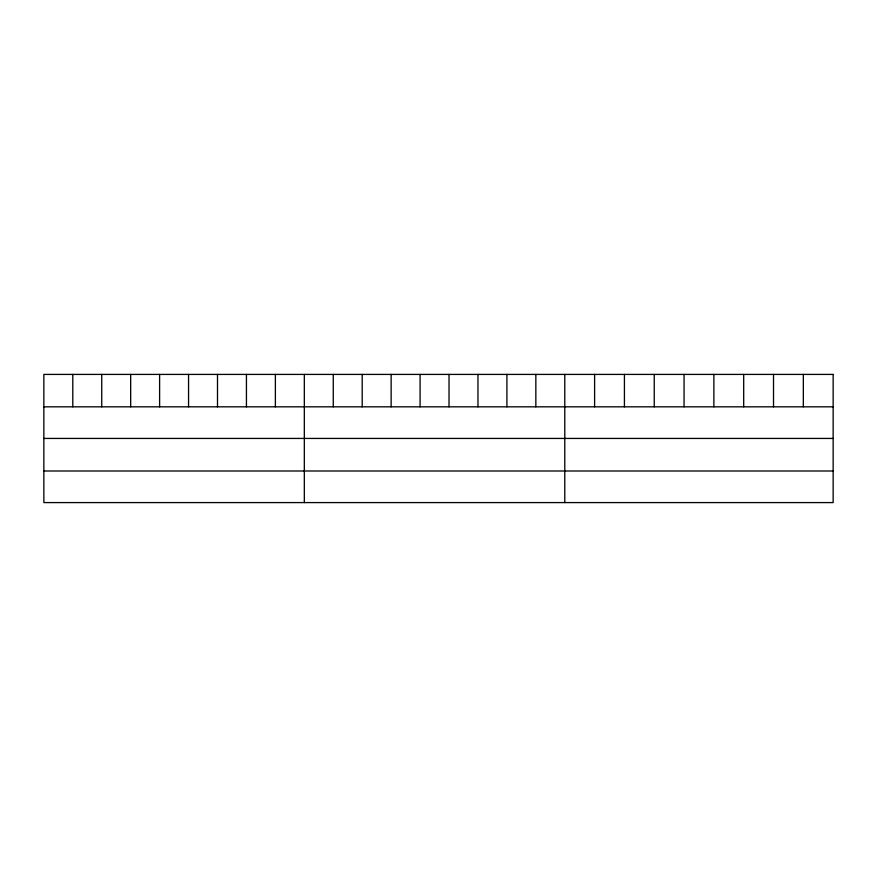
<?xml version="1.0" encoding="UTF-8"?>
<svg xmlns="http://www.w3.org/2000/svg" width="877" height="877" viewBox="0 0 877 877"><rect width="100%" height="100%" fill="white"/><g stroke="black" fill="none" stroke-linecap="round" stroke-linejoin="round"><path stroke-width="1.32" d="M43.85 406.829L833.15 406.829M43.85 438.434L833.15 438.434M43.85 470.993L833.15 470.993M803.332 374.413L803.332 406.829M773.514 374.413L773.514 406.829M743.696 374.413L743.696 406.829M713.878 374.413L713.878 406.829M684.06 374.413L684.06 406.829M654.242 374.413L654.242 406.829M624.424 374.413L624.424 406.829M594.606 374.413L594.606 406.829M564.788 374.413L564.788 502.587M535.847 374.413L535.847 406.829M506.906 374.413L506.906 406.829M477.965 374.413L477.965 406.829M449.024 374.413L449.024 406.829M420.083 374.413L420.083 406.829M391.142 374.413L391.142 406.829M362.201 374.413L362.201 406.829M333.26 374.413L333.26 406.829M304.319 374.413L304.319 502.587M275.378 374.413L275.378 406.829M246.437 374.413L246.437 406.829M217.496 374.413L217.496 406.829M188.555 374.413L188.555 406.829M159.614 374.413L159.614 406.829M130.673 374.413L130.673 406.829M101.732 374.413L101.732 406.829M72.791 374.413L72.791 406.829M833.15 374.413L43.85 374.413L43.85 502.587L833.15 502.587L833.15 374.413"/></g></svg>
